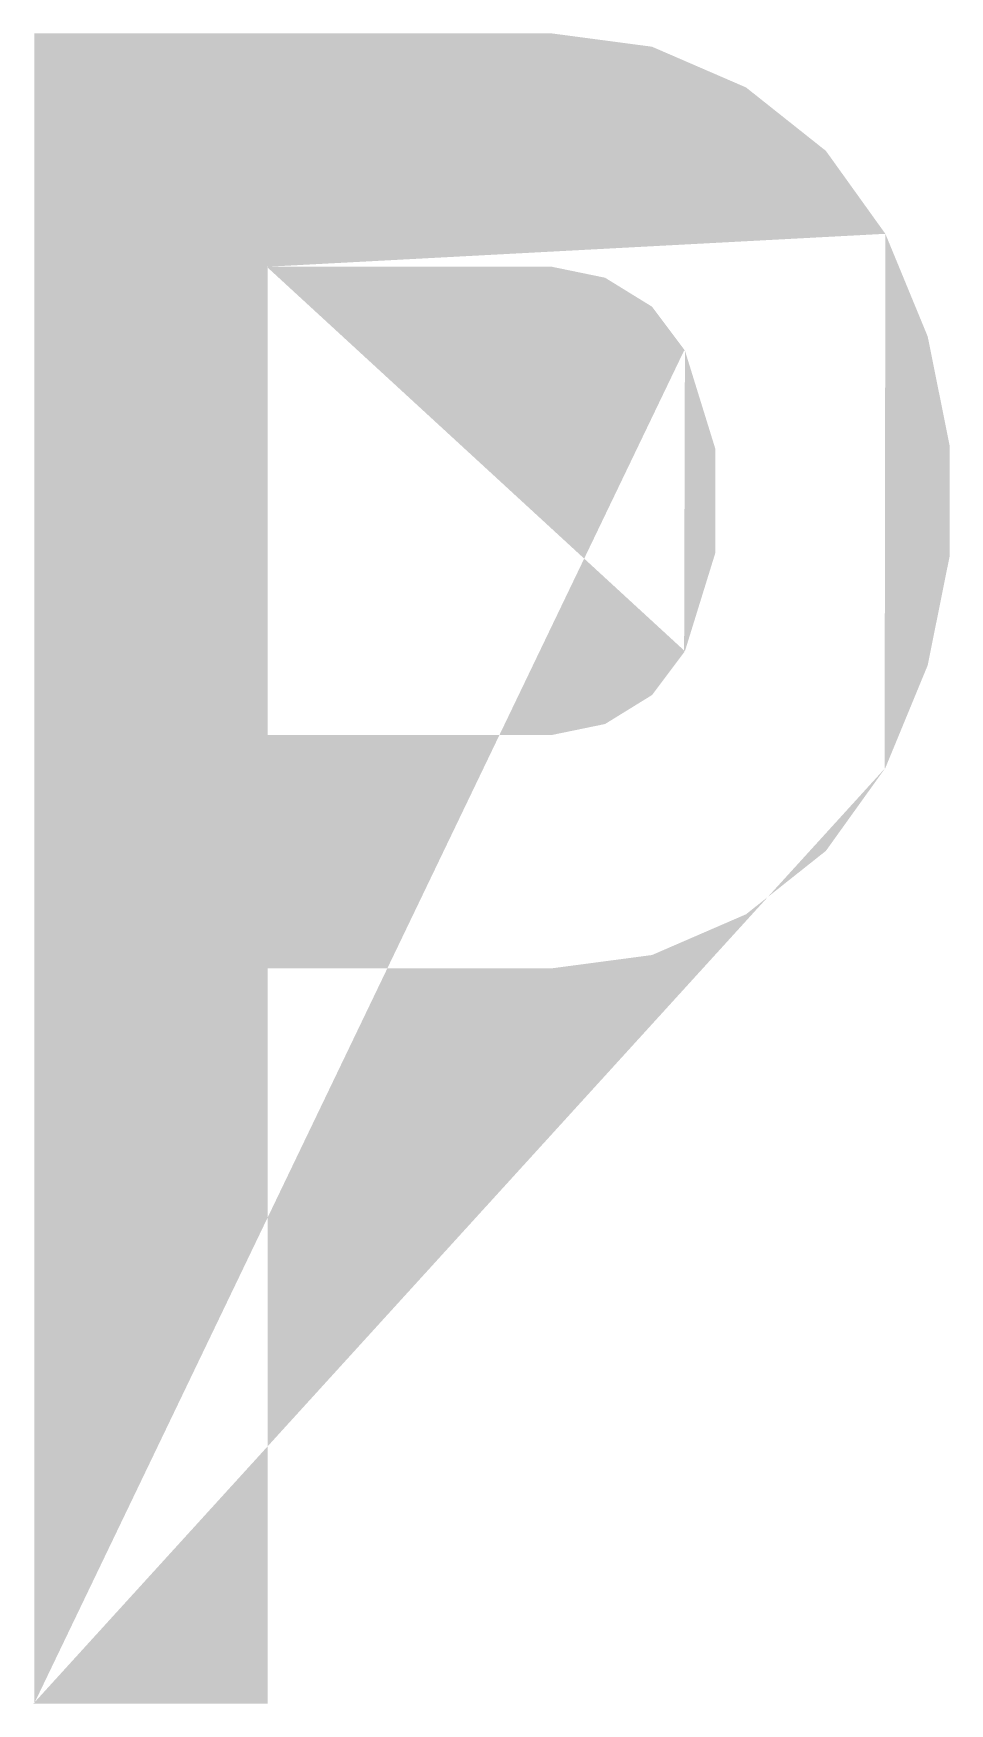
# Model space of a CAD drawing. Extents: x 112 to 979, y -1395 to 159.
# Drawn here: x 319.5 to 349.7, y -3.4 to 51.6 of the extents above; entities that cross this region are included whole.
import ezdxf

# ---------------------------------------------------------------- set-up
doc = ezdxf.new("R2010")
doc.units = 0
doc.header["$LTSCALE"] = 12
doc.header["$MEASUREMENT"] = 0
doc.layers.add('GREEN', color=84, linetype='CONTINUOUS')

msp = doc.modelspace()

# ---------------------------------------------------------------- hatches: boundary and pattern name
at = {"layer": 'GREEN'}
h = msp.add_hatch(color=256, dxfattribs=at)
h.paths.add_polyline_path([(336.562, 43.917), (336.536, 43.917)], flags=16)
edge = h.paths.add_edge_path(flags=17)
edge.add_line((327.206, 28.503), (327.206, 43.917))
edge.add_line((327.206, 43.917), (336.562, 43.917))
edge.add_line((338.315, 43.556), (336.562, 43.917))
edge.add_line((338.315, 43.556), (339.861, 42.603))
edge.add_line((339.861, 42.603), (340.944, 41.159))
edge.add_line((340.944, 41.159), (341.949, 37.911))
edge.add_line((341.949, 37.911), (341.949, 34.509))
edge.add_line((341.949, 34.509), (340.944, 31.261))
edge.add_line((340.944, 31.261), (339.861, 29.818))
edge.add_line((339.861, 29.818), (338.315, 28.864))
edge.add_line((338.315, 28.864), (336.562, 28.503))
edge.add_line((336.562, 28.503), (327.206, 28.503))
h.paths.add_polyline_path([(336.536, 51.598), (336.562, 51.598)], flags=16)
edge = h.paths.add_edge_path()
edge.add_line((327.206, -3.381), (319.524, -3.381))
edge.add_line((319.524, -3.381), (319.524, 51.598))
edge.add_line((319.524, 51.598), (336.562, 51.598))
edge.add_line((339.861, 51.16), (336.562, 51.598))
edge.add_line((339.861, 51.16), (342.955, 49.82))
edge.add_line((342.955, 49.82), (345.584, 47.732))
edge.add_line((345.584, 47.732), (347.543, 45))
edge.add_line((347.543, 45), (348.935, 41.623))
edge.add_line((348.935, 41.623), (349.656, 38.04))
edge.add_line((349.656, 38.04), (349.656, 34.38))
edge.add_line((349.656, 34.38), (348.935, 30.797))
edge.add_line((348.935, 30.797), (347.543, 27.421))
edge.add_line((347.543, 27.421), (345.584, 24.688))
edge.add_line((345.584, 24.688), (342.955, 22.601))
edge.add_line((342.955, 22.601), (339.861, 21.26))
edge.add_line((339.861, 21.26), (336.562, 20.822))
edge.add_line((336.562, 20.822), (327.206, 20.822))
edge.add_line((327.206, 20.822), (327.206, -3.381))
edge = h.paths.add_edge_path()
edge.add_line((327.206, 43.917), (327.18, 43.917))
edge.add_line((340.944, 31.261), (340.918, 31.261))
edge.add_line((340.944, 41.159), (340.918, 41.159))
edge.add_line((319.524, -3.381), (319.499, -3.381))
edge.add_line((347.543, 27.421), (347.517, 27.421))
edge.add_line((347.543, 45), (347.517, 45))
h = msp.add_hatch(color=256, dxfattribs=at)
h.paths.add_polyline_path([(336.562, 43.917), (336.536, 43.917)], flags=16)
edge = h.paths.add_edge_path(flags=17)
edge.add_line((327.206, 28.503), (327.206, 43.917))
edge.add_line((327.206, 43.917), (336.562, 43.917))
edge.add_line((338.315, 43.556), (336.562, 43.917))
edge.add_line((338.315, 43.556), (339.861, 42.603))
edge.add_line((339.861, 42.603), (340.944, 41.159))
edge.add_line((340.944, 41.159), (341.949, 37.911))
edge.add_line((341.949, 37.911), (341.949, 34.509))
edge.add_line((341.949, 34.509), (340.944, 31.261))
edge.add_line((340.944, 31.261), (339.861, 29.818))
edge.add_line((339.861, 29.818), (338.315, 28.864))
edge.add_line((338.315, 28.864), (336.562, 28.503))
edge.add_line((336.562, 28.503), (327.206, 28.503))
h.paths.add_polyline_path([(336.536, 51.598), (336.562, 51.598)], flags=16)
edge = h.paths.add_edge_path()
edge.add_line((327.206, -3.381), (319.524, -3.381))
edge.add_line((319.524, -3.381), (319.524, 51.598))
edge.add_line((319.524, 51.598), (336.562, 51.598))
edge.add_line((339.861, 51.16), (336.562, 51.598))
edge.add_line((339.861, 51.16), (342.955, 49.82))
edge.add_line((342.955, 49.82), (345.584, 47.732))
edge.add_line((345.584, 47.732), (347.543, 45))
edge.add_line((347.543, 45), (348.935, 41.623))
edge.add_line((348.935, 41.623), (349.656, 38.04))
edge.add_line((349.656, 38.04), (349.656, 34.38))
edge.add_line((349.656, 34.38), (348.935, 30.797))
edge.add_line((348.935, 30.797), (347.543, 27.421))
edge.add_line((347.543, 27.421), (345.584, 24.688))
edge.add_line((345.584, 24.688), (342.955, 22.601))
edge.add_line((342.955, 22.601), (339.861, 21.26))
edge.add_line((339.861, 21.26), (336.562, 20.822))
edge.add_line((336.562, 20.822), (327.206, 20.822))
edge.add_line((327.206, 20.822), (327.206, -3.381))
edge = h.paths.add_edge_path()
edge.add_line((327.206, 43.917), (327.18, 43.917))
edge.add_line((340.944, 31.261), (340.918, 31.261))
edge.add_line((340.944, 41.159), (340.918, 41.159))
edge.add_line((319.524, -3.381), (319.499, -3.381))
edge.add_line((347.543, 27.421), (347.517, 27.421))
edge.add_line((347.543, 45), (347.517, 45))

doc.saveas('drawing.dxf')
